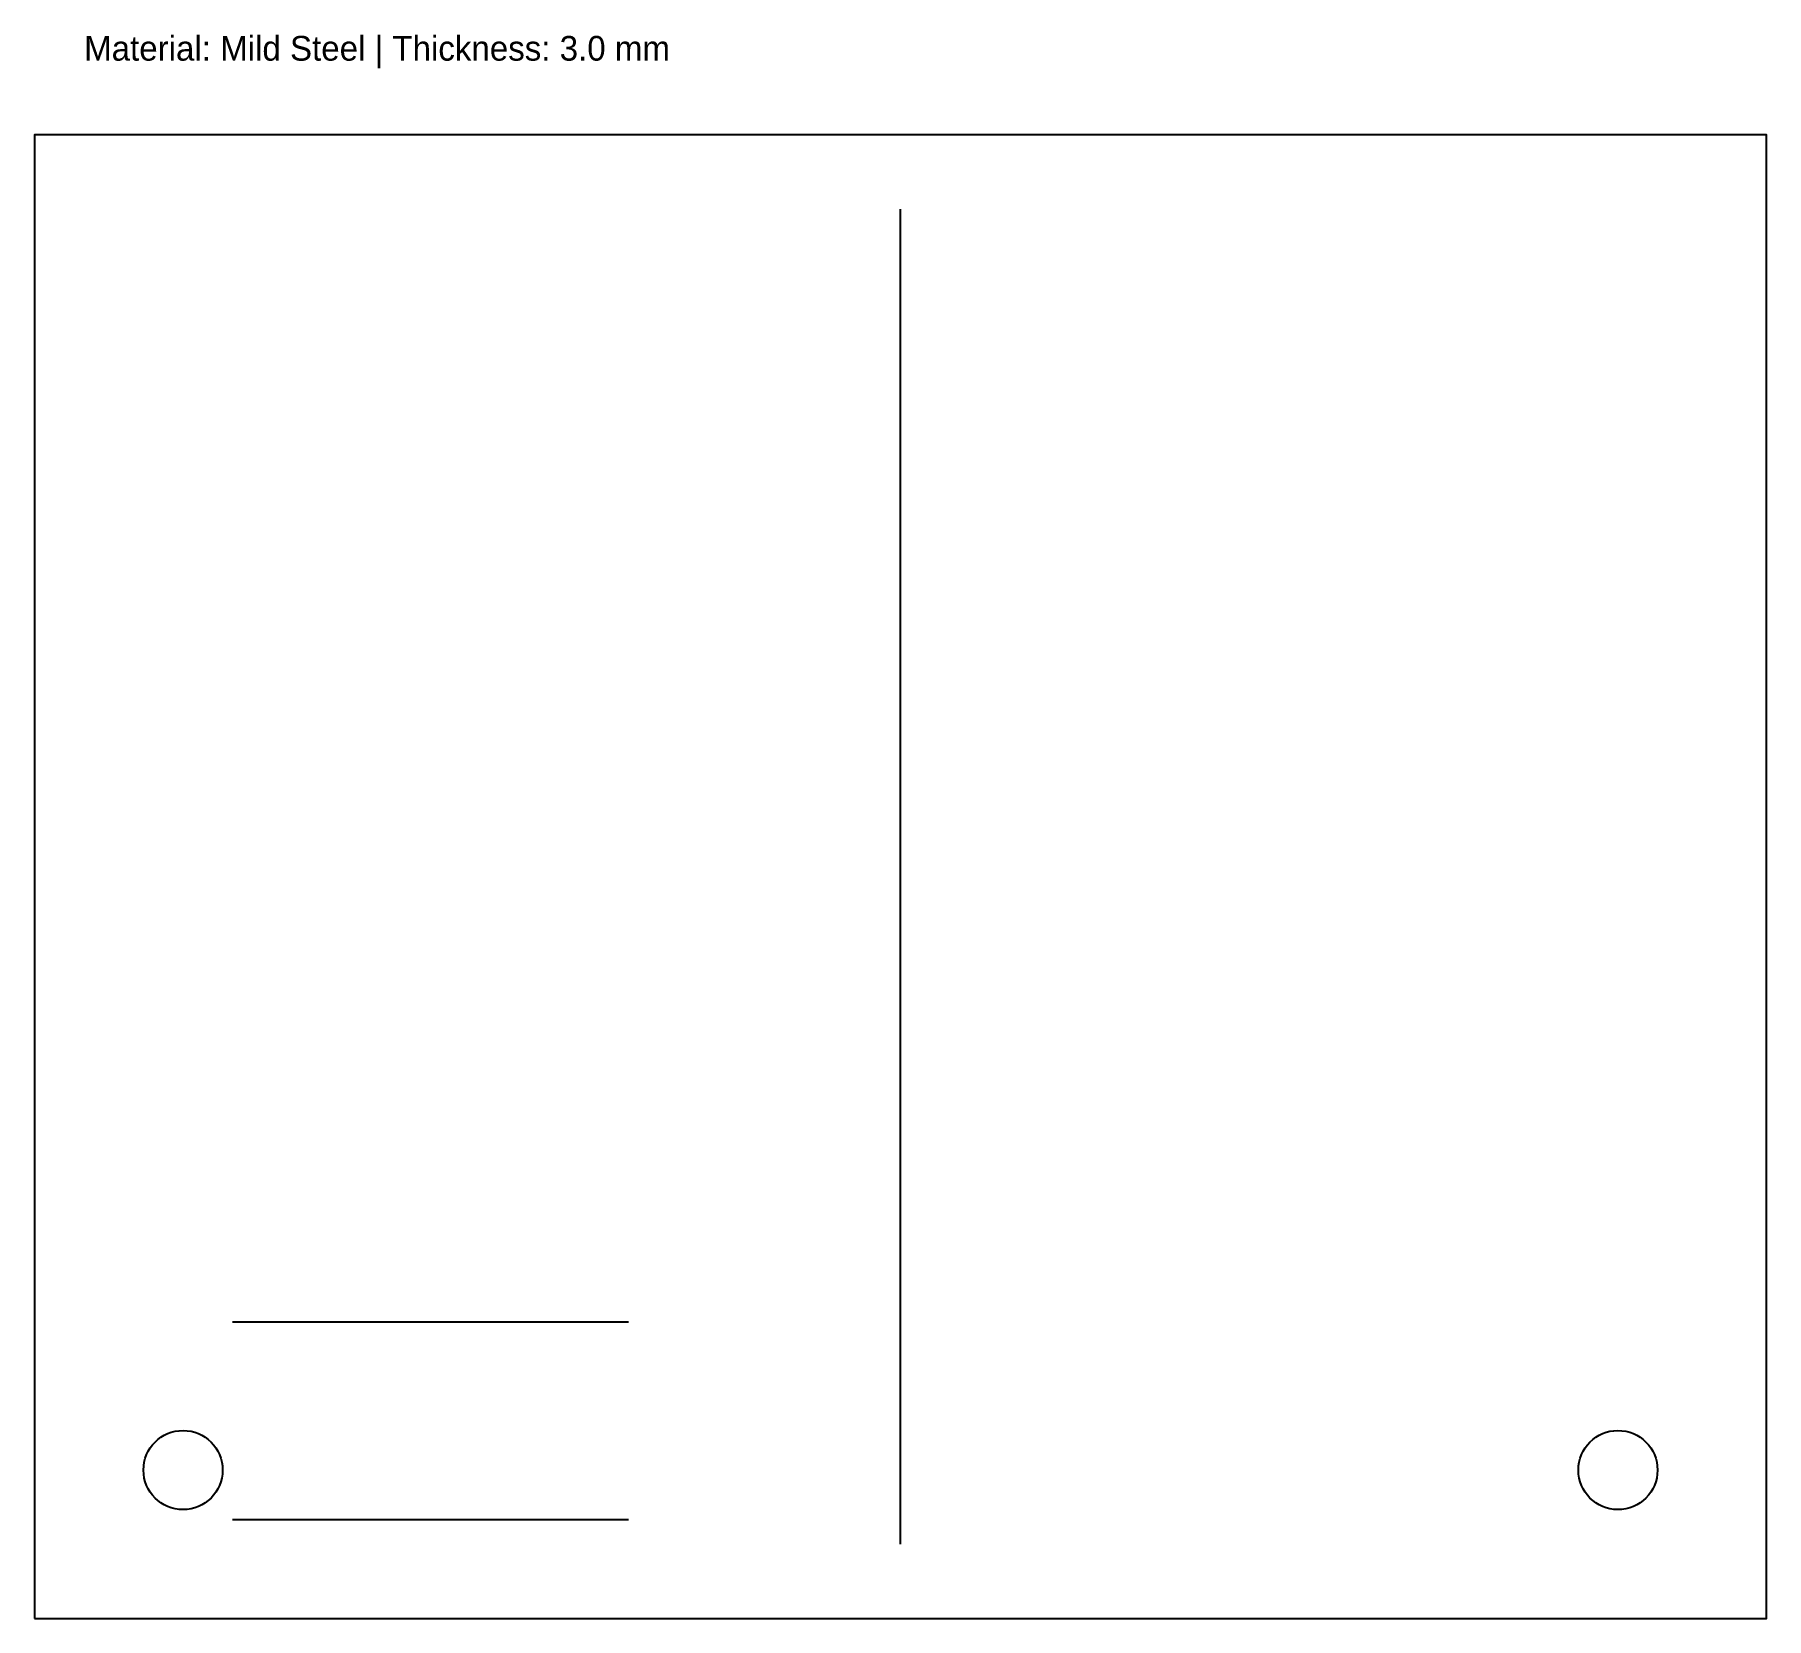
# Model space of a CAD drawing. Header units: metres. Extents: x 0 to 350, y 0 to 320.
import ezdxf

# ---------------------------------------------------------------- set-up
doc = ezdxf.new("R2010")
doc.units = ezdxf.units.M

msp = doc.modelspace()

# ---------------------------------------------------------------- linework, layer by layer
at = {"layer": 'BEND'}
msp.add_line((175, 15), (175, 285), dxfattribs=at)
at = {"layer": 'CUT'}
msp.add_lwpolyline([(0, 0), (350, 0), (350, 300), (0, 300)], close=True, dxfattribs=at)
at = {"layer": 'HOLES'}
for centre in [(30, 30), (320, 30)]:
    msp.add_circle(centre, 8, dxfattribs=at)
at = {"layer": 'WELDS', "linetype": 'CONTINUOUS'}
for p, q in [((40, 60), (120, 60)), ((40, 20), (120, 20))]:
    msp.add_line(p, q, dxfattribs=at)

# ---------------------------------------------------------------- texts
at = {"layer": 'NOTES'}
msp.add_text('Material: Mild Steel | Thickness: 3.0 mm', height=5, dxfattribs=at).set_placement((10, 315))

doc.saveas('drawing.dxf')
